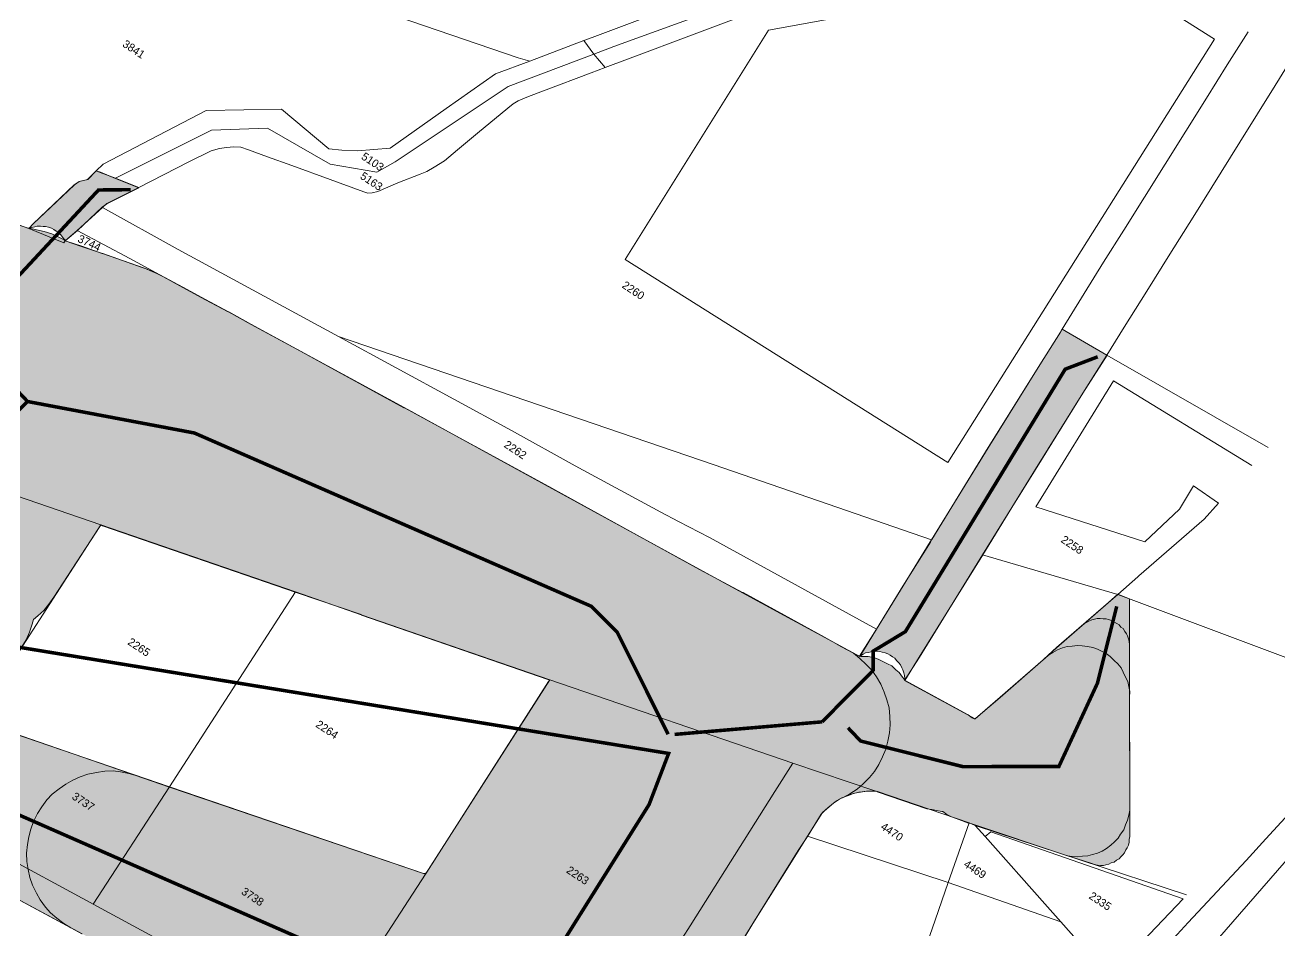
# Model space of a CAD drawing. Header units: metres. Extents: x -334141 to -333355, y -28168 to -27441.
# Drawn here: x -333651.6 to -333455.7, y -27927.4 to -27786.1 of the extents above; entities that cross this region are included whole.
import ezdxf

# ---------------------------------------------------------------- set-up
doc = ezdxf.new("R2010")
doc.units = ezdxf.units.M
for name, color, linetype, lineweight, true_color in [('EB-12-STREET-16-26M', 7, 'CONTINUOUS', 18, 0x4a5a46), ('EB-12-STREET-9-16M', 7, 'CONTINUOUS', 18, 0x84917d), ('EB-12-STREET-OVER-26M', 7, 'CONTINUOUS', 18, 0x2b3529), ('EB-12-STREET-UNDER-9M', 7, 'CONTINUOUS', 18, 0xb7c0b2), ('EB-12-STREET-VOID', 7, 'CONTINUOUS', 18, 0xe5e8e1), ('EB-BASE-DIVIDING', 7, 'CONTINUOUS', 18, 0xc8bcac), ('EB-BASE-EASEMENTS', 7, 'CONTINUOUS', 18, 0x71806b), ('EB-BASE-PARCEL-NUMBERS', 7, 'CONTINUOUS', 9, 0x8a8d90), ('EB-BASE-PARCELS', 7, 'CONTINUOUS', 18, 0x8a8d90), ('EB-BASE-SECTIONS', 7, 'CONTINUOUS', 9, 0xded8cf), ('EB-BASE-SHEETS', 7, 'CONTINUOUS', 9, 0xded8cf), ('EB-BASE-STRUCTURES', 7, 'CONTINUOUS', 18, 0x4e504d)]:
    doc.layers.add(name, color=color, linetype=linetype, lineweight=lineweight, true_color=true_color)
doc.styles.add('OD-INTER', font='Inter.ttf')

msp = doc.modelspace()

# ---------------------------------------------------------------- hatches: boundary and pattern name
at = {"layer": 'EB-12-STREET-VOID', "transparency": 33554630}
for points in [[(-334024.37, -27732.06), (-334025.15, -27733.14), (-334026.02, -27734.11), (-334026.97, -27734.96), (-334028.02, -27735.7), (-334029.16, -27736.44), (-334030.38, -27736.95), (-334031.6, -27737.35), (-334032.91, -27737.75), (-334034.21, -27737.93), (-334035.5, -27737.88), (-334036.8, -27737.84), (-334038.08, -27737.57), (-334039.37, -27737.19), (-334040.74, -27736.81), (-334041.02, -27736.69), (-334041.29, -27736.68), (-334043.68, -27736.26), (-334044.24, -27736.24), (-334045.53, -27735.97), (-334046.81, -27735.71), (-334048, -27735.22), (-334049.18, -27734.62), (-334050.27, -27733.92), (-334051.35, -27733.21), (-334052.25, -27732.29), (-334053.14, -27731.26), (-334053.93, -27730.24), (-334054.54, -27729.1), (-334055.05, -27727.87), (-334055.47, -27726.63), (-334055.7, -27725.29), (-334055.84, -27724.06), (-334055.91, -27723.17), (-334055.97, -27722.5), (-334056.43, -27719.71), (-334056.5, -27719.04), (-334057.24, -27716.35), (-334057.4, -27715.68), (-334058.34, -27713.43), (-334058.67, -27712.31), (-334058.91, -27711.19), (-334059.05, -27710.07), (-334059.1, -27708.85), (-334059.07, -27702.75), (-334059.03, -27701.53), (-334058.89, -27700.2), (-334058.57, -27698.88), (-334058.06, -27697.68), (-334057.55, -27696.47), (-334056.87, -27695.39), (-334056, -27694.42), (-334055.13, -27693.45), (-334054.18, -27692.6), (-334053.13, -27691.86), (-334052, -27691.12), (-334050.77, -27690.61), (-334049.56, -27690.21), (-334048.25, -27689.92), (-334046.95, -27689.85), (-334044.07, -27689.62), (-334043.33, -27689.54), (-334040.16, -27688.98), (-334039.23, -27688.79), (-334038.3, -27688.72), (-334037.38, -27688.75), (-334034.59, -27688.4), (-334034.03, -27688.42), (-334030.49, -27687.77), (-334029.74, -27687.57), (-334026.66, -27686.68), (-334025.44, -27686.28), (-334024.05, -27686.11), (-334022.75, -27686.16), (-334021.46, -27686.2), (-334020.17, -27686.36), (-334018.88, -27686.74), (-334017.7, -27687.22), (-334016.51, -27687.82), (-334015.34, -27688.53), (-334014.35, -27689.34), (-334013.36, -27690.26), (-334012.56, -27691.29), (-334011.86, -27692.42), (-334011.16, -27693.56), (-334010.9, -27694.12), (-334010.82, -27694.24), (-334010.72, -27694.24), (-334008.44, -27694.99), (-334008.16, -27695.11), (-334007.88, -27695.12), (-334006.69, -27695.27), (-334005.59, -27695.53), (-334004.49, -27695.9), (-334003.39, -27696.39), (-334002.4, -27696.98), (-334001.94, -27697.22), (-334001.67, -27697.45), (-334001.31, -27697.57), (-333997.74, -27698.7), (-333997.65, -27698.81), (-333988.77, -27701.79), (-333977.34, -27705.74), (-333977.25, -27705.75), (-333968.19, -27708.84), (-333949.35, -27715.28), (-333938.73, -27718.88), (-333938.64, -27718.88), (-333922.64, -27724.44), (-333908.73, -27729.04), (-333908.55, -27729.16), (-333902.24, -27731.38), (-333902.15, -27731.49), (-333889.52, -27735.71), (-333876.99, -27740.04), (-333876.71, -27740.05), (-333876.34, -27740.06), (-333866.65, -27738.18), (-333865.44, -27738), (-333864.14, -27737.94), (-333862.85, -27737.98), (-333861.65, -27738.14), (-333860.37, -27738.52), (-333859.18, -27738.89), (-333858.08, -27739.37), (-333857, -27740.08), (-333856, -27740.78), (-333855.02, -27741.7), (-333854.22, -27742.62), (-333853.42, -27743.65), (-333852.71, -27744.67), (-333852.28, -27745.57), (-333852.11, -27746.02), (-333851.41, -27747.05), (-333851.24, -27747.39), (-333850.97, -27747.62), (-333849.9, -27748.77), (-333849.63, -27749), (-333849.35, -27749.12), (-333848.44, -27749.59), (-333848.17, -27749.71), (-333847.9, -27749.84), (-333820.91, -27759), (-333804.81, -27764.46), (-333786.24, -27770.77), (-333770.13, -27776.11), (-333769.4, -27776.25), (-333768.48, -27776.4), (-333768.48, -27776.4), (-333767.83, -27776.42), (-333766.99, -27776.34), (-333766.72, -27776.35), (-333765.51, -27776.28), (-333764.22, -27776.32), (-333763.02, -27776.48), (-333761.83, -27776.85), (-333760.64, -27777.23), (-333759.45, -27777.71), (-333758.46, -27778.41), (-333757.37, -27779.12), (-333756.47, -27779.93), (-333755.58, -27780.85), (-333754.88, -27781.87), (-333754.88, -27781.87), (-333754.51, -27781.99), (-333739.33, -27787.3), (-333739.24, -27787.31), (-333734.12, -27789.15), (-333724.61, -27792.49), (-333719.48, -27794.22), (-333719.39, -27794.22), (-333713.26, -27796.33), (-333701.01, -27800.65), (-333691.31, -27803.98), (-333691.22, -27803.99), (-333687.38, -27805.34), (-333683.54, -27806.7), (-333679.6, -27807.95), (-333677.59, -27808.69), (-333677.32, -27808.7), (-333673.48, -27810.16), (-333673.39, -27810.17), (-333669.64, -27811.41), (-333669.64, -27811.41), (-333662.96, -27813.76), (-333655.64, -27816.23), (-333651.25, -27817.72), (-333650.97, -27817.73), (-333650.88, -27817.73), (-333649.78, -27817.99), (-333648.58, -27818.26), (-333647.39, -27818.63), (-333646.21, -27819.23), (-333645.48, -27819.59), (-333645.3, -27819.71), (-333645.03, -27819.83), (-333642.74, -27820.57), (-333639.54, -27821.69), (-333639.45, -27821.69), (-333633.32, -27823.9), (-333632.5, -27824.15), (-333631.13, -27824.76), (-333629.95, -27825.35), (-333626.95, -27827.01), (-333623.41, -27828.92), (-333619.87, -27830.82), (-333619.77, -27830.82), (-333616.32, -27832.72), (-333609.15, -27836.63), (-333592.43, -27845.77), (-333592.34, -27845.78), (-333570.36, -27857.76), (-333546.3, -27871.04), (-333539.57, -27874.61), (-333539.48, -27874.62), (-333533.03, -27878.17), (-333526.76, -27881.61), (-333523.31, -27883.51), (-333522.22, -27884.11), (-333521.23, -27884.92), (-333520.25, -27885.84), (-333519.35, -27886.76), (-333518.65, -27887.78), (-333517.95, -27888.92), (-333517.44, -27890.16), (-333517.02, -27891.39), (-333516.69, -27892.63), (-333516.55, -27893.96), (-333516.51, -27895.3), (-333516.64, -27896.51), (-333516.87, -27897.84), (-333517.19, -27899.05), (-333517.7, -27900.25), (-333518.3, -27901.45), (-333518.98, -27902.54), (-333519.76, -27903.51), (-333520.72, -27904.47), (-333521.67, -27905.33), (-333522.81, -27906.06), (-333523.94, -27906.69), (-333524.04, -27906.69), (-333524.79, -27907.1), (-333525.08, -27907.32), (-333525.65, -27907.74), (-333526.13, -27908.17), (-333526.41, -27908.38), (-333526.89, -27908.81), (-333527.08, -27909.02), (-333527.27, -27909.24), (-333529.43, -27912.71), (-333530.9, -27914.88), (-333537.97, -27926.29), (-333537.97, -27926.29), (-333540.03, -27929.66), (-333540.42, -27930.31), (-333540.81, -27930.85), (-333542.09, -27932.8), (-333542.18, -27932.91), (-333551.3, -27947.24), (-333551.39, -27947.35), (-333558.66, -27959.19), (-333559.44, -27960.28), (-333560.31, -27961.25), (-333561.18, -27962.21), (-333562.22, -27963.07), (-333563.36, -27963.69), (-333564.49, -27964.32), (-333565.71, -27964.72), (-333567.02, -27965.12), (-333568.32, -27965.29), (-333569.62, -27965.36), (-333570.91, -27965.31), (-333572.2, -27965.16), (-333573.49, -27964.89), (-333574.68, -27964.4), (-333575.86, -27963.81), (-333607.39, -27946.93), (-333607.39, -27946.82), (-333620.02, -27940.05), (-333642.64, -27927.92), (-333642.73, -27927.92), (-333644.46, -27926.97), (-333645.54, -27926.27), (-333646.63, -27925.45), (-333647.62, -27924.64), (-333648.42, -27923.72), (-333649.21, -27922.59), (-333649.82, -27921.57), (-333650.43, -27920.32), (-333650.85, -27919.09), (-333651.08, -27917.86), (-333651.31, -27916.63), (-333651.36, -27915.29), (-333651.22, -27913.97), (-333650.99, -27912.75), (-333650.67, -27911.54), (-333650.26, -27910.34), (-333649.66, -27909.14), (-333648.98, -27908.05), (-333648.2, -27906.97), (-333647.33, -27906.11), (-333646.28, -27905.26), (-333645.24, -27904.52), (-333644.11, -27903.89), (-333642.98, -27903.38), (-333641.76, -27902.98), (-333640.45, -27902.69), (-333639.15, -27902.52), (-333637.85, -27902.45), (-333636.66, -27902.6), (-333635.37, -27902.87), (-333634.09, -27903.25), (-333629.05, -27904.98), (-333589.35, -27918.48), (-333589.07, -27918.49), (-333588.88, -27918.28), (-333569.87, -27888.53), (-333569.68, -27888.31), (-333569.95, -27888.19), (-333599.04, -27878.18), (-333599.13, -27878.06), (-333609.28, -27874.6), (-333639.47, -27864.21), (-333639.74, -27864.08), (-333639.93, -27864.3), (-333647.08, -27875.37), (-333647.86, -27876.45), (-333648.64, -27877.43), (-333649.59, -27878.28), (-333650.26, -27878.81), (-333650.47, -27879.58), (-333650.88, -27880.79), (-333651.39, -27881.99), (-333652.08, -27883.08), (-333653.45, -27885.25), (-333654.22, -27886.22), (-333655.09, -27887.19), (-333655.95, -27888.05), (-333657, -27888.9), (-333658.04, -27889.53), (-333659.26, -27890.04), (-333660.39, -27890.55), (-333661.61, -27890.84), (-333662.91, -27891.02), (-333664.21, -27891.2), (-333665.41, -27891.15), (-333666.7, -27890.89), (-333667.99, -27890.62), (-333669.18, -27890.24), (-333670.36, -27889.65), (-333671.45, -27889.05), (-333672.44, -27888.35), (-333673.43, -27887.43), (-333674.32, -27886.51), (-333675.03, -27885.49), (-333675.73, -27884.46), (-333676.34, -27883.33), (-333676.76, -27882.09), (-333677.09, -27880.86), (-333677.32, -27879.63), (-333677.37, -27878.3), (-333677.36, -27878.08), (-333677.31, -27876.75), (-333677.17, -27875.42), (-333676.85, -27874.1), (-333676.34, -27872.9), (-333675.84, -27871.69), (-333675.15, -27870.5), (-333674.66, -27869.85), (-333674.56, -27869.74), (-333673.79, -27868.66), (-333673.01, -27867.68), (-333672.05, -27866.72), (-333672.05, -27866.72), (-333671.66, -27866.29), (-333670.71, -27865.55), (-333670.61, -27865.22), (-333670.29, -27864.01), (-333670.18, -27863.68), (-333670.37, -27863.56), (-333673.17, -27861.8), (-333673.44, -27861.56), (-333673.64, -27861.89), (-333675.6, -27865.04), (-333677.47, -27868.19), (-333678.25, -27869.28), (-333679.03, -27870.25), (-333679.98, -27871.1), (-333680.94, -27871.96), (-333682.07, -27872.58), (-333683.2, -27873.21), (-333684.43, -27873.72), (-333685.64, -27874.01), (-333686.85, -27874.3), (-333688.15, -27874.37), (-333688.43, -27874.36), (-333688.62, -27874.46), (-333688.81, -27874.56), (-333689.11, -27875.33), (-333689.52, -27876.54), (-333689.72, -27876.86), (-333690.02, -27877.52), (-333690.02, -27877.52), (-333691.12, -27879.81), (-333691.12, -27879.92), (-333691.22, -27880.03), (-333691.14, -27880.25), (-333690.88, -27880.93), (-333690.46, -27882.17), (-333690.23, -27883.4), (-333690.09, -27884.62), (-333690.04, -27885.84), (-333690.18, -27887.17), (-333690.41, -27888.38), (-333690.82, -27889.59), (-333691.32, -27890.79), (-333691.82, -27891.89), (-333692.6, -27892.97), (-333693.38, -27893.94), (-333694.25, -27894.91), (-333695.2, -27895.65), (-333696.24, -27896.39), (-333697.38, -27897.02), (-333698.6, -27897.53), (-333698.97, -27897.63), (-333699.16, -27897.84), (-333700.99, -27899.78), (-333701.95, -27900.63), (-333702.9, -27901.38), (-333704.04, -27902.11), (-333705.16, -27902.63), (-333706.38, -27903.03), (-333707.6, -27903.43), (-333708.81, -27903.61), (-333710.11, -27903.67), (-333711.4, -27903.63), (-333712.69, -27903.47), (-333713.89, -27903.21), (-333715.08, -27902.83), (-333716.26, -27902.24), (-333717.35, -27901.64), (-333726.76, -27895.54), (-333727.04, -27895.42), (-333727.49, -27895.18), (-333727.77, -27895.06), (-333728.95, -27894.46), (-333730.03, -27893.76), (-333731.12, -27892.94), (-333732.01, -27892.02), (-333732.81, -27891), (-333733.6, -27889.97), (-333734.21, -27888.73), (-333734.72, -27887.6), (-333735.05, -27886.25), (-333735.28, -27885.02), (-333735.42, -27883.69), (-333735.41, -27883.47), (-333735.41, -27883.47), (-333735.83, -27882.34), (-333736.16, -27881.11), (-333736.39, -27879.88), (-333736.47, -27879.43), (-333736.65, -27879.31), (-333736.65, -27879.31), (-333737.83, -27878.61), (-333737.83, -27878.61), (-333738.56, -27878.25), (-333738.56, -27878.25), (-333739.65, -27877.65), (-333740.74, -27876.95), (-333741.72, -27876.14), (-333742.62, -27875.22), (-333743.33, -27874.31), (-333744.03, -27873.28), (-333744.64, -27872.15), (-333745.15, -27871.02), (-333745.48, -27869.79), (-333745.72, -27868.56), (-333745.86, -27867.33), (-333745.9, -27866), (-333745.77, -27864.78), (-333745.54, -27863.57), (-333745.43, -27863.13), (-333745.32, -27862.69), (-333745.32, -27862.69), (-333745.74, -27861.45), (-333745.98, -27860.22), (-333746.12, -27859), (-333746.07, -27857.67), (-333745.94, -27856.45), (-333745.71, -27855.24), (-333745.39, -27854.03), (-333743.64, -27848.98), (-333743.54, -27848.77), (-333743.71, -27848.32), (-333744.04, -27847.19), (-333744.27, -27845.96), (-333744.41, -27844.74), (-333744.46, -27843.52), (-333744.33, -27842.3), (-333744.1, -27841.09), (-333743.78, -27839.88), (-333743.26, -27838.45), (-333740.27, -27829.68), (-333740.17, -27829.35), (-333740.44, -27829.23), (-333754.61, -27824.29), (-333754.89, -27824.28), (-333755.17, -27824.16), (-333755.44, -27824.15), (-333756, -27824.13), (-333756.74, -27824.21), (-333757.3, -27824.19), (-333758.23, -27824.38), (-333759.06, -27824.46), (-333759.81, -27824.66), (-333760.66, -27824.96), (-333761.13, -27825.17), (-333761.32, -27825.27), (-333761.6, -27825.37), (-333762.26, -27825.79), (-333762.45, -27825.9), (-333762.64, -27826), (-333762.83, -27826.22), (-333763.78, -27826.96), (-333764.91, -27827.59), (-333766.04, -27828.1), (-333767.26, -27828.5), (-333768.48, -27828.9), (-333769.78, -27829.08), (-333770.99, -27829.15), (-333772.28, -27829.1), (-333773.57, -27828.83), (-333774.76, -27828.57), (-333775.95, -27828.19), (-333777.14, -27827.6), (-333778.23, -27827), (-333779.22, -27826.19), (-333779.58, -27825.96), (-333779.85, -27825.73), (-333780.12, -27825.61), (-333807.57, -27816.31), (-333807.65, -27816.2), (-333812.78, -27814.57), (-333812.87, -27814.57), (-333845.26, -27803.66), (-333845.26, -27803.66), (-333873.8, -27793.77), (-333874.16, -27793.64), (-333874.72, -27793.74), (-333874.81, -27793.73), (-333876.11, -27793.69), (-333877.4, -27793.53), (-333878.69, -27793.26), (-333879.87, -27792.78), (-333881.06, -27792.29), (-333882.15, -27791.59), (-333883.23, -27790.88), (-333883.5, -27790.65), (-333883.77, -27790.53), (-333911.31, -27781.23), (-333912.41, -27780.75), (-333913.59, -27780.15), (-333914.59, -27779.56), (-333915.58, -27778.75), (-333916.47, -27777.94), (-333917.27, -27777.03), (-333917.98, -27776), (-333918.59, -27774.98), (-333919.11, -27773.85), (-333919.53, -27772.73), (-333919.86, -27771.49), (-333920.09, -27770.27), (-333920.14, -27769.04), (-333920.1, -27767.82), (-333920.09, -27767.6), (-333920.36, -27767.48), (-333940.85, -27760.54), (-333962.08, -27753.35), (-333975.53, -27748.77), (-333975.62, -27748.77), (-334003.7, -27739.23), (-334003.7, -27739.23), (-334024.1, -27732.18), (-334024.37, -27732.06), (-334024.37, -27732.06)], [(-333650.3, -27817.09), (-333643.88, -27810.99), (-333643.12, -27810.46), (-333641.82, -27810.17), (-333640.47, -27808.78), (-333639.83, -27809.02), (-333637.46, -27809.99), (-333633.81, -27811.45), (-333638.8, -27813.94), (-333639.56, -27814.47), (-333643.39, -27818.11), (-333645.3, -27819.71), (-333645.3, -27819.71), (-333645.39, -27819.59), (-333645.48, -27819.48), (-333645.75, -27819.14), (-333646.01, -27818.79), (-333646.37, -27818.45), (-333646.73, -27818.21), (-333647.09, -27817.98), (-333647.46, -27817.74), (-333647.91, -27817.62), (-333648.37, -27817.49), (-333648.74, -27817.48), (-333649.2, -27817.46), (-333649.67, -27817.44), (-333650.04, -27817.54), (-333650.51, -27817.64), (-333650.88, -27817.73), (-333650.97, -27817.73), (-333650.3, -27817.09)], [(-333518.66, -27880.35), (-333514.54, -27873.61), (-333510.22, -27866.77), (-333510.02, -27866.33), (-333501.19, -27851.99), (-333493.14, -27839.06), (-333489.9, -27833.96), (-333489.7, -27833.52), (-333482.62, -27837.55), (-333486.44, -27843.52), (-333493.81, -27855.36), (-333497.53, -27861.33), (-333502.05, -27868.72), (-333511.97, -27884.69), (-333514.23, -27888.38), (-333514.22, -27888.16), (-333514.21, -27888.05), (-333514.29, -27887.6), (-333514.37, -27887.16), (-333514.54, -27886.71), (-333514.71, -27886.37), (-333514.88, -27885.92), (-333515.15, -27885.58), (-333515.5, -27885.23), (-333515.77, -27884.89), (-333516.13, -27884.65), (-333516.49, -27884.42), (-333516.86, -27884.18), (-333517.31, -27884.06), (-333517.77, -27883.93), (-333518.14, -27883.81), (-333518.6, -27883.79), (-333519.06, -27883.77), (-333519.53, -27883.87), (-333519.9, -27883.96), (-333520.37, -27884.06), (-333520.75, -27884.27), (-333521.12, -27884.48), (-333521.31, -27884.58), (-333518.66, -27880.35)], [(-333490.53, -27883.22), (-333482.41, -27876.18), (-333480.98, -27874.9), (-333479.15, -27875.63), (-333479.14, -27883.18), (-333479.12, -27882.74), (-333479.2, -27882.29), (-333479.28, -27881.85), (-333479.45, -27881.4), (-333479.62, -27881.06), (-333479.89, -27880.71), (-333480.15, -27880.26), (-333480.51, -27880.03), (-333480.78, -27879.68), (-333481.14, -27879.45), (-333481.59, -27879.21), (-333481.95, -27878.98), (-333482.41, -27878.85), (-333482.78, -27878.72), (-333483.24, -27878.71), (-333483.7, -27878.69), (-333484.17, -27878.68), (-333484.63, -27878.77), (-333485.01, -27878.87), (-333485.48, -27879.07), (-333485.85, -27879.28), (-333486.23, -27879.49), (-333486.61, -27879.81), (-333490.53, -27883.22), (-333490.53, -27883.22), (-333490.63, -27883.33), (-333490.53, -27883.22)], [(-333696.7, -27898.82), (-333698.79, -27897.75), (-333698.97, -27897.63), (-333698.97, -27897.63), (-333698.6, -27897.53), (-333697.38, -27897.02), (-333696.24, -27896.39), (-333695.2, -27895.65), (-333694.25, -27894.91), (-333693.38, -27893.94), (-333692.6, -27892.97), (-333691.82, -27891.89), (-333691.32, -27890.79), (-333690.82, -27889.59), (-333690.41, -27888.38), (-333690.18, -27887.17), (-333690.04, -27885.84), (-333690.09, -27884.62), (-333690.23, -27883.4), (-333690.46, -27882.17), (-333690.88, -27880.93), (-333691.14, -27880.25), (-333691.22, -27880.03), (-333691.22, -27880.03), (-333691.13, -27880.03), (-333691.04, -27880.04), (-333690.67, -27880.27), (-333689.95, -27880.85), (-333689.32, -27881.32), (-333688.7, -27882.01), (-333688.17, -27882.69), (-333687.99, -27882.92), (-333687.9, -27882.92), (-333687.9, -27883.03), (-333687.81, -27883.04), (-333687.81, -27883.04), (-333687.63, -27883.15), (-333685.45, -27884.34), (-333685.45, -27884.34), (-333685.36, -27884.34), (-333685.26, -27884.35), (-333684.44, -27884.6), (-333683.61, -27884.85), (-333682.89, -27885.21), (-333679.25, -27887.11), (-333679.16, -27887.23), (-333679.07, -27887.23), (-333679.07, -27887.12), (-333678.97, -27887.12), (-333677.97, -27885.05), (-333677.87, -27884.83), (-333678.05, -27884.49), (-333678.05, -27884.49), (-333678.05, -27884.49), (-333678.2, -27883.71), (-333678.36, -27882.93), (-333678.33, -27882.15), (-333678.31, -27881.37), (-333678.19, -27880.6), (-333678.07, -27879.83), (-333677.76, -27879.06), (-333677.47, -27878.52), (-333677.47, -27878.52), (-333677.37, -27878.3), (-333677.36, -27878.19), (-333677.37, -27878.3), (-333677.32, -27879.63), (-333677.09, -27880.86), (-333676.76, -27882.09), (-333676.34, -27883.33), (-333675.73, -27884.46), (-333675.03, -27885.49), (-333674.32, -27886.51), (-333673.43, -27887.43), (-333672.44, -27888.35), (-333671.45, -27889.05), (-333670.36, -27889.65), (-333669.18, -27890.24), (-333667.99, -27890.62), (-333666.7, -27890.89), (-333665.41, -27891.15), (-333664.21, -27891.2), (-333662.91, -27891.02), (-333661.61, -27890.84), (-333660.39, -27890.55), (-333659.26, -27890.04), (-333658.04, -27889.53), (-333657, -27888.9), (-333655.95, -27888.05), (-333655.09, -27887.19), (-333654.22, -27886.22), (-333653.45, -27885.25), (-333659.32, -27894.25), (-333659.42, -27894.47), (-333659.24, -27894.48), (-333653.38, -27896.57), (-333629.05, -27904.98), (-333634.09, -27903.25), (-333635.37, -27902.87), (-333636.66, -27902.6), (-333637.85, -27902.45), (-333639.15, -27902.52), (-333640.45, -27902.69), (-333641.76, -27902.98), (-333642.98, -27903.38), (-333644.11, -27903.89), (-333645.24, -27904.52), (-333646.28, -27905.26), (-333647.33, -27906.11), (-333648.2, -27906.97), (-333648.98, -27908.05), (-333649.66, -27909.14), (-333650.26, -27910.34), (-333650.67, -27911.54), (-333650.99, -27912.75), (-333651.22, -27913.97), (-333651.36, -27915.29), (-333651.31, -27916.63), (-333651.08, -27917.86), (-333650.85, -27919.09), (-333650.43, -27920.32), (-333649.82, -27921.57), (-333649.21, -27922.59), (-333648.42, -27923.72), (-333647.62, -27924.64), (-333646.63, -27925.45), (-333645.54, -27926.27), (-333644.46, -27926.97), (-333696.7, -27898.82)], [(-333490.53, -27883.22), (-333490.53, -27883.22), (-333486.61, -27879.81), (-333486.23, -27879.49), (-333485.85, -27879.28), (-333485.48, -27879.07), (-333485.01, -27878.87), (-333484.63, -27878.77), (-333484.17, -27878.68), (-333483.7, -27878.69), (-333483.24, -27878.71), (-333482.78, -27878.72), (-333482.41, -27878.85), (-333481.95, -27878.98), (-333481.59, -27879.21), (-333481.14, -27879.45), (-333480.78, -27879.68), (-333480.51, -27880.03), (-333480.15, -27880.26), (-333479.89, -27880.71), (-333479.62, -27881.06), (-333479.45, -27881.4), (-333479.28, -27881.85), (-333479.2, -27882.29), (-333479.12, -27882.74), (-333479.14, -27883.18), (-333479.07, -27912.71), (-333479.18, -27913.15), (-333479.19, -27913.6), (-333479.3, -27914.04), (-333479.5, -27914.47), (-333479.7, -27914.8), (-333479.9, -27915.24), (-333480.19, -27915.56), (-333480.48, -27915.88), (-333480.77, -27916.21), (-333481.15, -27916.41), (-333481.53, -27916.73), (-333481.99, -27916.83), (-333482.37, -27917.04), (-333482.84, -27917.13), (-333483.21, -27917.23), (-333483.67, -27917.21), (-333484.14, -27917.2), (-333484.59, -27917.07), (-333485.05, -27916.94), (-333489.63, -27915.45), (-333488.8, -27915.7), (-333488.07, -27915.84), (-333487.24, -27915.87), (-333486.49, -27915.78), (-333485.66, -27915.7), (-333484.91, -27915.5), (-333484.16, -27915.31), (-333483.41, -27915), (-333482.75, -27914.58), (-333482.08, -27914.05), (-333481.51, -27913.52), (-333480.93, -27912.98), (-333480.54, -27912.33), (-333480.05, -27911.68), (-333479.75, -27910.91), (-333479.44, -27910.15), (-333479.23, -27909.38), (-333479.11, -27908.6), (-333479.08, -27907.83), (-333479.14, -27890.95), (-333479.11, -27890.07), (-333479.26, -27889.28), (-333479.42, -27888.5), (-333479.77, -27887.82), (-333480.11, -27887.03), (-333480.46, -27886.36), (-333480.99, -27885.78), (-333481.53, -27885.21), (-333482.15, -27884.63), (-333482.79, -27884.16), (-333483.42, -27883.81), (-333484.15, -27883.45), (-333484.88, -27883.2), (-333485.71, -27883.06), (-333486.54, -27882.92), (-333487.28, -27882.9), (-333488.11, -27882.98), (-333488.86, -27883.06), (-333489.6, -27883.26), (-333490.36, -27883.56), (-333491.11, -27883.98), (-333491.77, -27884.4), (-333492.35, -27884.94), (-333492.54, -27885.04), (-333490.53, -27883.22)], [(-333521.49, -27884.46), (-333521.31, -27884.58), (-333521.04, -27884.59), (-333520.67, -27884.6), (-333519.93, -27884.63), (-333519.1, -27884.77), (-333518.37, -27885.02), (-333517.64, -27885.38), (-333516.91, -27885.74), (-333516.27, -27886.09), (-333515.65, -27886.67), (-333515.11, -27887.13), (-333514.58, -27887.82), (-333514.31, -27888.16), (-333514.23, -27888.38), (-333514.04, -27888.39), (-333504.32, -27893.73), (-333503.69, -27894.19), (-333503.42, -27894.32), (-333503.23, -27894.32), (-333503.23, -27894.32), (-333503.14, -27894.21), (-333499.32, -27891.02), (-333492.63, -27885.15), (-333492.35, -27884.94), (-333491.77, -27884.4), (-333491.11, -27883.98), (-333490.36, -27883.56), (-333489.6, -27883.26), (-333488.86, -27883.06), (-333488.11, -27882.98), (-333487.28, -27882.9), (-333486.54, -27882.92), (-333485.71, -27883.06), (-333484.88, -27883.2), (-333484.15, -27883.45), (-333483.42, -27883.81), (-333482.79, -27884.16), (-333482.15, -27884.63), (-333481.53, -27885.21), (-333480.99, -27885.78), (-333480.46, -27886.36), (-333480.11, -27887.03), (-333479.77, -27887.82), (-333479.42, -27888.5), (-333479.26, -27889.28), (-333479.11, -27890.07), (-333479.14, -27890.95), (-333479.08, -27907.83), (-333479.11, -27908.6), (-333479.23, -27909.38), (-333479.44, -27910.15), (-333479.75, -27910.91), (-333480.05, -27911.68), (-333480.54, -27912.33), (-333480.93, -27912.98), (-333481.51, -27913.52), (-333482.08, -27914.05), (-333482.75, -27914.58), (-333483.41, -27915), (-333484.16, -27915.31), (-333484.91, -27915.5), (-333485.66, -27915.7), (-333486.49, -27915.78), (-333487.24, -27915.87), (-333488.07, -27915.84), (-333488.8, -27915.7), (-333489.63, -27915.45), (-333502.99, -27910.98), (-333503.45, -27910.85), (-333504.09, -27910.61), (-333504.27, -27910.6), (-333506.19, -27909.87), (-333506.92, -27909.62), (-333507.65, -27909.26), (-333508.28, -27908.8), (-333508.37, -27908.79), (-333508.47, -27908.79), (-333509.29, -27908.65), (-333510.03, -27908.51), (-333510.77, -27908.38), (-333518.36, -27905.78), (-333518.54, -27905.66), (-333518.72, -27905.65), (-333518.72, -27905.65), (-333518.82, -27905.65), (-333519, -27905.64), (-333519.09, -27905.64), (-333519.93, -27905.61), (-333520.48, -27905.7), (-333521.14, -27905.79), (-333521.41, -27905.78), (-333521.79, -27905.88), (-333522.25, -27905.97), (-333523, -27906.28), (-333523.47, -27906.48), (-333523.94, -27906.69), (-333522.81, -27906.06), (-333521.67, -27905.33), (-333520.72, -27904.47), (-333519.76, -27903.51), (-333518.98, -27902.54), (-333518.3, -27901.45), (-333517.7, -27900.25), (-333517.19, -27899.05), (-333516.87, -27897.84), (-333516.64, -27896.51), (-333516.51, -27895.3), (-333516.55, -27893.96), (-333516.69, -27892.63), (-333517.02, -27891.39), (-333517.44, -27890.16), (-333517.95, -27888.92), (-333518.65, -27887.78), (-333519.35, -27886.76), (-333520.25, -27885.84), (-333521.23, -27884.92), (-333522.22, -27884.11), (-333523.31, -27883.51), (-333524.68, -27882.8), (-333521.49, -27884.46)]]:
    msp.add_hatch(color=256, dxfattribs=at).paths.add_polyline_path(points)

# ---------------------------------------------------------------- linework, layer by layer
at = {"layer": 'EB-12-STREET-16-26M', "const_width": 0.55}
msp.add_lwpolyline([(-333481.14, -27876.78), (-333484.15, -27888.78), (-333490.17, -27901.78), (-333505.16, -27901.8), (-333521.13, -27897.8), (-333523.1, -27895.73)], dxfattribs=at)
at = {"layer": 'EB-12-STREET-9-16M', "const_width": 0.55}
msp.add_lwpolyline([(-333635.12, -27811.74), (-333640.12, -27811.79), (-333666.1, -27839.73)], dxfattribs=at)
at = {"layer": 'EB-12-STREET-OVER-26M', "const_width": 0.55}
for points in [[(-333651.19, -27844.81), (-333653.15, -27842.74), (-333666.13, -27840.73)], [(-333666.12, -27879.81), (-333661.1, -27873.77), (-333656.18, -27849.74), (-333651.19, -27844.81)], [(-333551.18, -27896.74), (-333559.14, -27880.8), (-333563.16, -27876.78), (-333625.16, -27849.72), (-333651.19, -27844.81)], [(-333669.1, -27895.8), (-333667.18, -27880.77), (-333551.1, -27899.74), (-333554.16, -27907.73), (-333571.13, -27934.78), (-333576.11, -27936.82), (-333608.14, -27928.81), (-333665.12, -27903.82), (-333669.17, -27897.79)], [(-333550.17, -27896.77), (-333527.14, -27894.81)]]:
    msp.add_lwpolyline(points, dxfattribs=at)
at = {"layer": 'EB-12-STREET-UNDER-9M', "const_width": 0.55}
msp.add_lwpolyline([(-333484.11, -27837.83), (-333489.18, -27839.76), (-333514.14, -27880.73), (-333519.16, -27883.77), (-333519.17, -27886.77), (-333527.14, -27894.81)], dxfattribs=at)
at = {"layer": 'EB-12-STREET-VOID'}
for points in [[(-333650.3, -27817.09), (-333643.88, -27810.99), (-333643.12, -27810.46), (-333641.82, -27810.17), (-333640.47, -27808.78), (-333639.83, -27809.02), (-333637.46, -27809.99), (-333633.81, -27811.45), (-333638.8, -27813.94), (-333639.56, -27814.47), (-333643.39, -27818.11), (-333645.3, -27819.71), (-333645.3, -27819.71), (-333645.39, -27819.59), (-333645.48, -27819.48), (-333645.75, -27819.14), (-333646.01, -27818.79), (-333646.37, -27818.45), (-333646.73, -27818.21), (-333647.09, -27817.98), (-333647.46, -27817.74), (-333647.91, -27817.62), (-333648.37, -27817.49), (-333648.74, -27817.48), (-333649.2, -27817.46), (-333649.67, -27817.44), (-333650.04, -27817.54), (-333650.51, -27817.64), (-333650.88, -27817.73), (-333650.97, -27817.73), (-333650.3, -27817.09)], [(-333518.66, -27880.35), (-333514.54, -27873.61), (-333510.22, -27866.77), (-333510.02, -27866.33), (-333501.19, -27851.99), (-333493.14, -27839.06), (-333489.9, -27833.96), (-333489.7, -27833.52), (-333482.62, -27837.55), (-333486.44, -27843.52), (-333493.81, -27855.36), (-333497.53, -27861.33), (-333502.05, -27868.72), (-333511.97, -27884.69), (-333514.23, -27888.38), (-333514.22, -27888.16), (-333514.21, -27888.05), (-333514.29, -27887.6), (-333514.37, -27887.16), (-333514.54, -27886.71), (-333514.71, -27886.37), (-333514.88, -27885.92), (-333515.15, -27885.58), (-333515.5, -27885.23), (-333515.77, -27884.89), (-333516.13, -27884.65), (-333516.49, -27884.42), (-333516.86, -27884.18), (-333517.31, -27884.06), (-333517.77, -27883.93), (-333518.14, -27883.81), (-333518.6, -27883.79), (-333519.06, -27883.77), (-333519.53, -27883.87), (-333519.9, -27883.96), (-333520.37, -27884.06), (-333520.75, -27884.27), (-333521.12, -27884.48), (-333521.31, -27884.58), (-333518.66, -27880.35)], [(-333490.53, -27883.22), (-333482.41, -27876.18), (-333480.98, -27874.9), (-333479.15, -27875.63), (-333479.14, -27883.18), (-333479.12, -27882.74), (-333479.2, -27882.29), (-333479.28, -27881.85), (-333479.45, -27881.4), (-333479.62, -27881.06), (-333479.89, -27880.71), (-333480.15, -27880.26), (-333480.51, -27880.03), (-333480.78, -27879.68), (-333481.14, -27879.45), (-333481.59, -27879.21), (-333481.95, -27878.98), (-333482.41, -27878.85), (-333482.78, -27878.72), (-333483.24, -27878.71), (-333483.7, -27878.69), (-333484.17, -27878.68), (-333484.63, -27878.77), (-333485.01, -27878.87), (-333485.48, -27879.07), (-333485.85, -27879.28), (-333486.23, -27879.49), (-333486.61, -27879.81), (-333490.53, -27883.22), (-333490.53, -27883.22), (-333490.63, -27883.33), (-333490.53, -27883.22)], [(-333490.53, -27883.22), (-333490.53, -27883.22), (-333486.61, -27879.81), (-333486.23, -27879.49), (-333485.85, -27879.28), (-333485.48, -27879.07), (-333485.01, -27878.87), (-333484.63, -27878.77), (-333484.17, -27878.68), (-333483.7, -27878.69), (-333483.24, -27878.71), (-333482.78, -27878.72), (-333482.41, -27878.85), (-333481.95, -27878.98), (-333481.59, -27879.21), (-333481.14, -27879.45), (-333480.78, -27879.68), (-333480.51, -27880.03), (-333480.15, -27880.26), (-333479.89, -27880.71), (-333479.62, -27881.06), (-333479.45, -27881.4), (-333479.28, -27881.85), (-333479.2, -27882.29), (-333479.12, -27882.74), (-333479.14, -27883.18), (-333479.07, -27912.71), (-333479.18, -27913.15), (-333479.19, -27913.6), (-333479.3, -27914.04), (-333479.5, -27914.47), (-333479.7, -27914.8), (-333479.9, -27915.24), (-333480.19, -27915.56), (-333480.48, -27915.88), (-333480.77, -27916.21), (-333481.15, -27916.41), (-333481.53, -27916.73), (-333481.99, -27916.83), (-333482.37, -27917.04), (-333482.84, -27917.13), (-333483.21, -27917.23), (-333483.67, -27917.21), (-333484.14, -27917.2), (-333484.59, -27917.07), (-333485.05, -27916.94), (-333489.63, -27915.45), (-333488.8, -27915.7), (-333488.07, -27915.84), (-333487.24, -27915.87), (-333486.49, -27915.78), (-333485.66, -27915.7), (-333484.91, -27915.5), (-333484.16, -27915.31), (-333483.41, -27915), (-333482.75, -27914.58), (-333482.08, -27914.05), (-333481.51, -27913.52), (-333480.93, -27912.98), (-333480.54, -27912.33), (-333480.05, -27911.68), (-333479.75, -27910.91), (-333479.44, -27910.15), (-333479.23, -27909.38), (-333479.11, -27908.6), (-333479.08, -27907.83), (-333479.14, -27890.95), (-333479.11, -27890.07), (-333479.26, -27889.28), (-333479.42, -27888.5), (-333479.77, -27887.82), (-333480.11, -27887.03), (-333480.46, -27886.36), (-333480.99, -27885.78), (-333481.53, -27885.21), (-333482.15, -27884.63), (-333482.79, -27884.16), (-333483.42, -27883.81), (-333484.15, -27883.45), (-333484.88, -27883.2), (-333485.71, -27883.06), (-333486.54, -27882.92), (-333487.28, -27882.9), (-333488.11, -27882.98), (-333488.86, -27883.06), (-333489.6, -27883.26), (-333490.36, -27883.56), (-333491.11, -27883.98), (-333491.77, -27884.4), (-333492.35, -27884.94), (-333492.54, -27885.04), (-333490.53, -27883.22)], [(-333521.49, -27884.46), (-333521.31, -27884.58), (-333521.04, -27884.59), (-333520.67, -27884.6), (-333519.93, -27884.63), (-333519.1, -27884.77), (-333518.37, -27885.02), (-333517.64, -27885.38), (-333516.91, -27885.74), (-333516.27, -27886.09), (-333515.65, -27886.67), (-333515.11, -27887.13), (-333514.58, -27887.82), (-333514.31, -27888.16), (-333514.23, -27888.38), (-333514.04, -27888.39), (-333504.32, -27893.73), (-333503.69, -27894.19), (-333503.42, -27894.32), (-333503.23, -27894.32), (-333503.23, -27894.32), (-333503.14, -27894.21), (-333499.32, -27891.02), (-333492.63, -27885.15), (-333492.35, -27884.94), (-333491.77, -27884.4), (-333491.11, -27883.98), (-333490.36, -27883.56), (-333489.6, -27883.26), (-333488.86, -27883.06), (-333488.11, -27882.98), (-333487.28, -27882.9), (-333486.54, -27882.92), (-333485.71, -27883.06), (-333484.88, -27883.2), (-333484.15, -27883.45), (-333483.42, -27883.81), (-333482.79, -27884.16), (-333482.15, -27884.63), (-333481.53, -27885.21), (-333480.99, -27885.78), (-333480.46, -27886.36), (-333480.11, -27887.03), (-333479.77, -27887.82), (-333479.42, -27888.5), (-333479.26, -27889.28), (-333479.11, -27890.07), (-333479.14, -27890.95), (-333479.08, -27907.83), (-333479.11, -27908.6), (-333479.23, -27909.38), (-333479.44, -27910.15), (-333479.75, -27910.91), (-333480.05, -27911.68), (-333480.54, -27912.33), (-333480.93, -27912.98), (-333481.51, -27913.52), (-333482.08, -27914.05), (-333482.75, -27914.58), (-333483.41, -27915), (-333484.16, -27915.31), (-333484.91, -27915.5), (-333485.66, -27915.7), (-333486.49, -27915.78), (-333487.24, -27915.87), (-333488.07, -27915.84), (-333488.8, -27915.7), (-333489.63, -27915.45), (-333502.99, -27910.98), (-333503.45, -27910.85), (-333504.09, -27910.61), (-333504.27, -27910.6), (-333506.19, -27909.87), (-333506.92, -27909.62), (-333507.65, -27909.26), (-333508.28, -27908.8), (-333508.37, -27908.79), (-333508.47, -27908.79), (-333509.29, -27908.65), (-333510.03, -27908.51), (-333510.77, -27908.38), (-333518.36, -27905.78), (-333518.54, -27905.66), (-333518.72, -27905.65), (-333518.72, -27905.65), (-333518.82, -27905.65), (-333519, -27905.64), (-333519.09, -27905.64), (-333519.93, -27905.61), (-333520.48, -27905.7), (-333521.14, -27905.79), (-333521.41, -27905.78), (-333521.79, -27905.88), (-333522.25, -27905.97), (-333523, -27906.28), (-333523.47, -27906.48), (-333523.94, -27906.69), (-333522.81, -27906.06), (-333521.67, -27905.33), (-333520.72, -27904.47), (-333519.76, -27903.51), (-333518.98, -27902.54), (-333518.3, -27901.45), (-333517.7, -27900.25), (-333517.19, -27899.05), (-333516.87, -27897.84), (-333516.64, -27896.51), (-333516.51, -27895.3), (-333516.55, -27893.96), (-333516.69, -27892.63), (-333517.02, -27891.39), (-333517.44, -27890.16), (-333517.95, -27888.92), (-333518.65, -27887.78), (-333519.35, -27886.76), (-333520.25, -27885.84), (-333521.23, -27884.92), (-333522.22, -27884.11), (-333523.31, -27883.51), (-333524.68, -27882.8), (-333521.49, -27884.46)]]:
    msp.add_lwpolyline(points, close=True, dxfattribs=at)
for points in [[(-333655.64, -27816.23), (-333651.25, -27817.72), (-333650.97, -27817.73), (-333650.88, -27817.73), (-333649.78, -27817.99), (-333648.58, -27818.26), (-333647.39, -27818.63), (-333646.21, -27819.23), (-333645.48, -27819.59), (-333645.3, -27819.71), (-333645.03, -27819.83), (-333642.74, -27820.57), (-333639.54, -27821.69), (-333639.45, -27821.69), (-333633.32, -27823.9), (-333632.5, -27824.15), (-333631.13, -27824.76), (-333629.95, -27825.35), (-333626.95, -27827.01), (-333623.41, -27828.92), (-333619.87, -27830.82), (-333619.77, -27830.82), (-333616.32, -27832.72), (-333609.15, -27836.63), (-333592.43, -27845.77), (-333592.34, -27845.78), (-333570.36, -27857.76), (-333546.3, -27871.04), (-333539.57, -27874.61), (-333539.48, -27874.62), (-333533.03, -27878.17), (-333526.76, -27881.61), (-333523.31, -27883.51), (-333522.22, -27884.11), (-333521.23, -27884.92), (-333520.25, -27885.84), (-333519.35, -27886.76), (-333518.65, -27887.78), (-333517.95, -27888.92), (-333517.44, -27890.16), (-333517.02, -27891.39), (-333516.69, -27892.63), (-333516.55, -27893.96), (-333516.51, -27895.3), (-333516.64, -27896.51), (-333516.87, -27897.84), (-333517.19, -27899.05), (-333517.7, -27900.25), (-333518.3, -27901.45), (-333518.98, -27902.54), (-333519.76, -27903.51), (-333520.72, -27904.47), (-333521.67, -27905.33), (-333522.81, -27906.06), (-333523.94, -27906.69), (-333524.04, -27906.69), (-333524.79, -27907.1), (-333525.08, -27907.32), (-333525.65, -27907.74), (-333526.13, -27908.17), (-333526.41, -27908.38), (-333526.89, -27908.81), (-333527.08, -27909.02), (-333527.27, -27909.24), (-333529.43, -27912.71), (-333530.9, -27914.88), (-333537.97, -27926.29), (-333537.97, -27926.29), (-333540.03, -27929.66)], [(-333642.73, -27927.92), (-333644.46, -27926.97), (-333645.54, -27926.27), (-333646.63, -27925.45), (-333647.62, -27924.64), (-333648.42, -27923.72), (-333649.21, -27922.59), (-333649.82, -27921.57), (-333650.43, -27920.32), (-333650.85, -27919.09), (-333651.08, -27917.86), (-333651.31, -27916.63), (-333651.36, -27915.29), (-333651.22, -27913.97), (-333650.99, -27912.75), (-333650.67, -27911.54), (-333650.26, -27910.34), (-333649.66, -27909.14), (-333648.98, -27908.05), (-333648.2, -27906.97), (-333647.33, -27906.11), (-333646.28, -27905.26), (-333645.24, -27904.52), (-333644.11, -27903.89), (-333642.98, -27903.38), (-333641.76, -27902.98), (-333640.45, -27902.69), (-333639.15, -27902.52), (-333637.85, -27902.45), (-333636.66, -27902.6), (-333635.37, -27902.87), (-333634.09, -27903.25), (-333629.05, -27904.98), (-333589.35, -27918.48), (-333589.07, -27918.49), (-333588.88, -27918.28), (-333569.87, -27888.53), (-333569.68, -27888.31), (-333569.95, -27888.19), (-333599.04, -27878.18), (-333599.13, -27878.06), (-333609.28, -27874.6), (-333639.47, -27864.21), (-333639.74, -27864.08), (-333639.93, -27864.3), (-333647.08, -27875.37), (-333647.86, -27876.45), (-333648.64, -27877.43), (-333649.59, -27878.28), (-333650.26, -27878.81), (-333650.47, -27879.58), (-333650.88, -27880.79), (-333651.39, -27881.99), (-333652.08, -27883.08)], [(-333653.38, -27896.57), (-333629.05, -27904.98), (-333634.09, -27903.25), (-333635.37, -27902.87), (-333636.66, -27902.6), (-333637.85, -27902.45), (-333639.15, -27902.52), (-333640.45, -27902.69), (-333641.76, -27902.98), (-333642.98, -27903.38), (-333644.11, -27903.89), (-333645.24, -27904.52), (-333646.28, -27905.26), (-333647.33, -27906.11), (-333648.2, -27906.97), (-333648.98, -27908.05), (-333649.66, -27909.14), (-333650.26, -27910.34), (-333650.67, -27911.54), (-333650.99, -27912.75), (-333651.22, -27913.97), (-333651.36, -27915.29), (-333651.31, -27916.63), (-333651.08, -27917.86), (-333650.85, -27919.09), (-333650.43, -27920.32), (-333649.82, -27921.57), (-333649.21, -27922.59), (-333648.42, -27923.72), (-333647.62, -27924.64), (-333646.63, -27925.45), (-333645.54, -27926.27), (-333644.46, -27926.97), (-333696.7, -27898.82)]]:
    msp.add_lwpolyline(points, dxfattribs=at)
at = {"layer": 'EB-BASE-DIVIDING'}
for points in [[(-333645.32, -27819.73), (-333645.55, -27820.04), (-333650.99, -27817.78)], [(-333531.71, -27901.25), (-333518.73, -27905.64)]]:
    msp.add_lwpolyline(points, dxfattribs=at)
at = {"layer": 'EB-BASE-EASEMENTS'}
for points in [[(-333510.04, -27866.38), (-333544.01, -27854.71), (-333602.64, -27834.68)], [(-333480.97, -27874.91), (-333502.09, -27868.75)]]:
    msp.add_lwpolyline(points, dxfattribs=at)
at = {"layer": 'EB-BASE-PARCELS'}
for points in [[(-333562.8, -27790.6), (-333559.68, -27789.4), (-333542.85, -27783.3), (-333528.45, -27777.94), (-333517.9, -27773.86), (-333513.17, -27770.96), (-333506.89, -27765.01), (-333500.09, -27758.53)], [(-333561.01, -27792.68), (-333554.45, -27790.21), (-333550.05, -27788.56), (-333541.28, -27785.3), (-333516.53, -27775.88), (-333515.97, -27775.62), (-333513.85, -27774.51), (-333512.33, -27773.57), (-333511.62, -27773.04), (-333508.56, -27770.11), (-333506.23, -27767.92), (-333503.8, -27765.62), (-333498.94, -27761.02), (-333497.92, -27760.07)], [(-333572.76, -27791.68), (-333574.6, -27791.15), (-333645.88, -27766.77)], [(-333564.34, -27788.48), (-333563.04, -27787.99), (-333555.12, -27785.02)], [(-333489.68, -27833.52), (-333483.18, -27823.08), (-333480.05, -27818.06), (-333467.14, -27797.46), (-333463.91, -27792.28), (-333460.61, -27787.09)], [(-333572.76, -27791.68), (-333564.34, -27788.48)], [(-333562.8, -27790.6), (-333564.34, -27788.48)], [(-333482.67, -27837.55), (-333479.99, -27833.22), (-333476.46, -27827.56), (-333472.82, -27821.81), (-333469.22, -27816.02), (-333461.9, -27804.31), (-333456.38, -27795.49), (-333452.44, -27789.1)], [(-333562.8, -27790.6), (-333576.18, -27795.63), (-333593.82, -27807.42), (-333596.68, -27808.99), (-333603.96, -27807.76), (-333613.74, -27802.14), (-333622.45, -27802.48), (-333637.44, -27809.94)], [(-333561.01, -27792.68), (-333562.8, -27790.6)], [(-333640.46, -27808.81), (-333639.37, -27807.75), (-333623.33, -27799.36), (-333611.53, -27799.16), (-333604.14, -27805.39), (-333602.1, -27805.58), (-333599.7, -27805.66), (-333594.6, -27805.29), (-333590.83, -27802.63), (-333585.83, -27799.06), (-333578.12, -27793.68), (-333572.76, -27791.68)], [(-333633.83, -27811.4), (-333626, -27807.42), (-333622.55, -27805.67), (-333621.23, -27805.32), (-333620.12, -27805.17), (-333618.97, -27805.08), (-333617.91, -27805.1), (-333616.68, -27805.51), (-333613.72, -27806.61), (-333609.94, -27807.96), (-333603.97, -27810.16), (-333598.7, -27812.1), (-333598.07, -27812.29), (-333597.39, -27812.22), (-333596.49, -27812.02), (-333593.39, -27810.69), (-333589.87, -27809.3), (-333588.86, -27808.89), (-333587.71, -27808.25), (-333586.08, -27807.22), (-333584.07, -27805.54), (-333580.96, -27802.9), (-333576.21, -27799.01), (-333575.39, -27798.32), (-333574.57, -27797.86), (-333572.97, -27797.18), (-333570.66, -27796.3), (-333563.18, -27793.49), (-333561.01, -27792.68)], [(-333650.99, -27817.78), (-333650.32, -27817.08), (-333643.92, -27810.98), (-333643.14, -27810.46), (-333641.81, -27810.13), (-333640.46, -27808.81)], [(-333640.46, -27808.81), (-333639.87, -27809.04), (-333637.44, -27809.94)], [(-333673.4, -27810.15), (-333669.6, -27811.44), (-333662.91, -27813.73), (-333655.6, -27816.21), (-333650.99, -27817.78)], [(-333637.44, -27809.94), (-333633.83, -27811.4)], [(-333639.52, -27814.52), (-333638.81, -27813.92), (-333633.83, -27811.4)], [(-333643.44, -27818.14), (-333639.52, -27814.52)], [(-333602.64, -27834.68), (-333627.7, -27821.07), (-333639.52, -27814.52)], [(-333645.32, -27819.73), (-333643.44, -27818.14)], [(-333630.53, -27825.04), (-333635.21, -27822.47), (-333643.44, -27818.14)], [(-333630.53, -27825.04), (-333632.92, -27824.02), (-333639.51, -27821.73), (-333642.77, -27820.61), (-333645.32, -27819.73)], [(-333630.53, -27825.04), (-333626.96, -27826.97), (-333623.4, -27828.9), (-333619.84, -27830.82), (-333616.27, -27832.77), (-333609.15, -27836.64), (-333592.38, -27845.75), (-333570.38, -27857.8), (-333546.25, -27871.02), (-333539.55, -27874.65), (-333533.04, -27878.23), (-333526.73, -27881.65), (-333521.27, -27884.59), (-333518.62, -27880.32)], [(-333510.04, -27866.38), (-333501.2, -27852.02), (-333493.12, -27839.1), (-333489.94, -27833.97), (-333489.68, -27833.52)], [(-333489.68, -27833.52), (-333482.67, -27837.55)], [(-333518.62, -27880.32), (-333544.74, -27866.05), (-333549.58, -27863.53), (-333552.32, -27862.06), (-333565.68, -27854.84), (-333575.65, -27849.33), (-333602.64, -27834.68)], [(-333502.09, -27868.75), (-333497.51, -27861.34), (-333493.83, -27855.41), (-333486.41, -27843.49), (-333482.67, -27837.55)], [(-333482.67, -27837.55), (-333457.49, -27851.97)], [(-333639.74, -27864.08), (-333671.14, -27853.31)], [(-333401.68, -27852.35), (-333406.59, -27857.77), (-333410.65, -27862.17), (-333415.04, -27866.92), (-333421.38, -27873.78), (-333426.07, -27878.81), (-333432.18, -27885.33), (-333439.49, -27893.13), (-333443.94, -27898.05), (-333448.35, -27902.77), (-333453.08, -27907.88), (-333457.87, -27913.07), (-333460.94, -27916.45), (-333469.98, -27926.13), (-333475.15, -27931.77), (-333480.19, -27937.04), (-333482.25, -27934.75), (-333482.38, -27934.6)], [(-333465.27, -27860.68), (-333467.47, -27863.19), (-333477.69, -27872.02), (-333477.86, -27872.17), (-333480.97, -27874.91)], [(-333659.45, -27894.46), (-333639.74, -27864.08)], [(-333609.35, -27874.53), (-333639.74, -27864.08)], [(-333518.62, -27880.32), (-333514.49, -27873.56), (-333510.26, -27866.73), (-333510.04, -27866.38)], [(-333490.52, -27883.25), (-333492.64, -27885.11), (-333499.35, -27890.96), (-333503.25, -27894.35), (-333514.25, -27888.33), (-333511.95, -27884.7), (-333502.09, -27868.75)], [(-333609.35, -27874.53), (-333629.03, -27904.94)], [(-333569.66, -27888.27), (-333599.11, -27878.12), (-333609.35, -27874.53)], [(-333480.97, -27874.91), (-333482.45, -27876.21)], [(-333446.43, -27887.89), (-333480.97, -27874.91)], [(-333482.45, -27876.21), (-333490.52, -27883.25)], [(-333589.06, -27918.56), (-333569.66, -27888.27)], [(-333531.71, -27901.25), (-333569.66, -27888.27)], [(-333629.03, -27904.94), (-333653.32, -27896.61), (-333659.45, -27894.46)], [(-333698.96, -27897.64), (-333696.71, -27898.84), (-333642.69, -27927.91)], [(-333531.71, -27901.25), (-333534.51, -27905.67), (-333547.73, -27926.67), (-333548.96, -27928.51), (-333558, -27943.08), (-333569.58, -27961.73)], [(-333629.03, -27904.94), (-333640.96, -27923.25)], [(-333629.03, -27904.94), (-333589.06, -27918.56)], [(-333529.43, -27912.66), (-333527.08, -27908.97), (-333526.26, -27908.23), (-333525.37, -27907.51), (-333524.43, -27906.9), (-333523.24, -27906.33), (-333522.02, -27905.93), (-333521.27, -27905.78), (-333520.22, -27905.63), (-333518.96, -27905.61)], [(-333518.96, -27905.61), (-333518.73, -27905.64)], [(-333518.73, -27905.64), (-333518.5, -27905.67), (-333504.18, -27910.59)], [(-333507.44, -27919.9), (-333504.18, -27910.59)], [(-333504.18, -27910.59), (-333503.22, -27910.97)], [(-333542.12, -27932.87), (-333540.6, -27930.62), (-333540.01, -27929.65), (-333537.98, -27926.3), (-333530.89, -27914.97), (-333529.43, -27912.66)], [(-333503.22, -27910.97), (-333501.66, -27912.73)], [(-333503.22, -27910.97), (-333470.23, -27921.83)], [(-333501.66, -27912.73), (-333492.34, -27923.21), (-333489.85, -27926.03)], [(-333589.06, -27918.56), (-333604.77, -27942.8)], [(-333515.32, -27942.15), (-333514.03, -27938.53), (-333509.97, -27927.14), (-333507.44, -27919.9)], [(-333470.77, -27922.42), (-333482.38, -27934.6)], [(-333489.85, -27926.03), (-333487.06, -27929.2), (-333482.38, -27934.6)]]:
    msp.add_lwpolyline(points, dxfattribs=at)
at = {"layer": 'EB-BASE-SECTIONS'}
for points in [[(-333640.96, -27923.25), (-333641.43, -27923), (-333655.67, -27915.33), (-333668.49, -27908.43)], [(-333604.77, -27942.8), (-333608.82, -27940.62), (-333627.19, -27930.69), (-333640.96, -27923.25)]]:
    msp.add_lwpolyline(points, dxfattribs=at)
at = {"layer": 'EB-BASE-SHEETS'}
msp.add_lwpolyline([(-333354.96, -27801.87), (-333355.27, -27805.09), (-333375.87, -27828.71), (-333452.54, -27914), (-333474.53, -27939.24), (-333503.32, -27990.92)], dxfattribs=at)
at = {"layer": 'EB-BASE-STRUCTURES'}
for points in [[(-333507.52, -27854.32), (-333465.89, -27788.25), (-333499.44, -27767.01), (-333508.88, -27781.96), (-333535.5, -27786.87), (-333557.9, -27822.66)], [(-333557.9, -27822.66), (-333507.52, -27854.32)], [(-333460.02, -27854.8), (-333481.64, -27841.57), (-333493.79, -27861.23), (-333476.74, -27866.71), (-333471.36, -27861.62), (-333469.13, -27857.98), (-333465.27, -27860.68)], [(-333507.44, -27919.9), (-333529.43, -27912.66)], [(-333470.77, -27922.42), (-333500.82, -27911.96), (-333501.66, -27912.73)], [(-333507.44, -27919.9), (-333489.85, -27926.03)]]:
    msp.add_lwpolyline(points, dxfattribs=at)

# ---------------------------------------------------------------- texts
at = {"layer": 'EB-BASE-PARCEL-NUMBERS', "style": 'OD-INTER'}
for s, rotation, p in [('3841', 326.4553, (-333636.49, -27789.3)), ('5103', 326.4553, (-333599.2, -27806.87)), ('5163', 326.4553, (-333599.39, -27809.92)), ('3744', 335.0497, (-333643.49, -27819.84)), ('2260', 326.4553, (-333558.5, -27826.95)), ('2262', 326.4553, (-333576.92, -27851.84)), ('2258', 326.4553, (-333489.97, -27866.67)), ('2265', 326.4553, (-333635.68, -27882.64)), ('2264', 326.4553, (-333606.32, -27895.51)), ('3737', 326.4553, (-333644.38, -27906.75)), ('4470', 326.4553, (-333518.12, -27911.46)), ('4469', 326.4553, (-333505.15, -27917.32)), ('2263', 326.4553, (-333567.18, -27918.26)), ('3738', 326.4553, (-333617.94, -27921.59)), ('2335', 326.4553, (-333485.6, -27922.29))]:
    msp.add_text(s, height=1.25, rotation=rotation, dxfattribs=at).set_placement(p)

doc.saveas('drawing.dxf')
